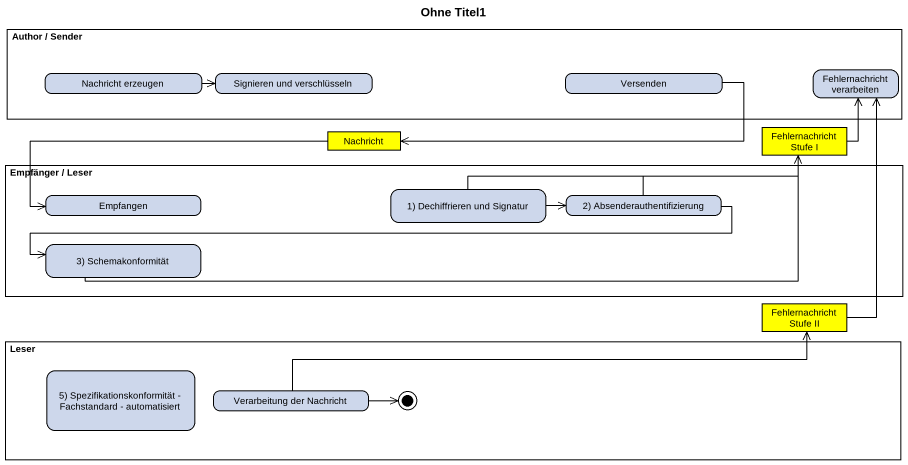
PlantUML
@startuml
title Ohne Titel1
hide empty description
state "Author / Sender" as Author_Sender <<partition>> {
  state "Nachricht erzeugen" as Nachricht_erzeugen #CDD7EB
  state "Signieren und verschlüsseln" as Signieren_und_verschlüsseln #CDD7EB
  state Versenden #CDD7EB
  state "Fehlernachricht verarbeiten" as Fehlernachricht_verarbeiten #CDD7EB
}
state Nachricht <<object>> #FFFF00
state "Fehlernachricht Stufe I" as Fehlernachricht_Stufe_I <<object>> #FFFF00
state "Empfänger / Leser" as Empfänger_Leser <<partition>> {
  state Empfangen #CDD7EB
  state "1) Dechiffrieren und Signatur" as s1_Dechiffrieren_und_Signatur #CDD7EB
  state "2) Absenderauthentifizierung" as s2_Absenderauthentifizierung #CDD7EB
  state "3) Schemakonformität" as s3_Schemakonformität #CDD7EB
}
state "Fehlernachricht Stufe II" as Fehlernachricht_Stufe_II <<object>> #FFFF00
state Leser <<partition>> {
  state "5) Spezifikationskonformität - Fachstandard - automatisiert" as s5_Spezifikationskonformität #CDD7EB
  state "Verarbeitung der Nachricht" as Verarbeitung_der_Nachricht #CDD7EB
  Verarbeitung_der_Nachricht -right-> [*]
}
Nachricht_erzeugen -right-> Signieren_und_verschlüsseln
Versenden -left-> Nachricht
Nachricht -left-> Empfangen
Fehlernachricht_Stufe_I -up-> Fehlernachricht_verarbeiten
s1_Dechiffrieren_und_Signatur -right-> Fehlernachricht_Stufe_I
s1_Dechiffrieren_und_Signatur -right-> s2_Absenderauthentifizierung
s2_Absenderauthentifizierung -right-> Fehlernachricht_Stufe_I
s2_Absenderauthentifizierung -left-> s3_Schemakonformität
s3_Schemakonformität -right-> Fehlernachricht_Stufe_I
Fehlernachricht_Stufe_II -up-> Fehlernachricht_verarbeiten
Verarbeitung_der_Nachricht -right-> Fehlernachricht_Stufe_II
@enduml
